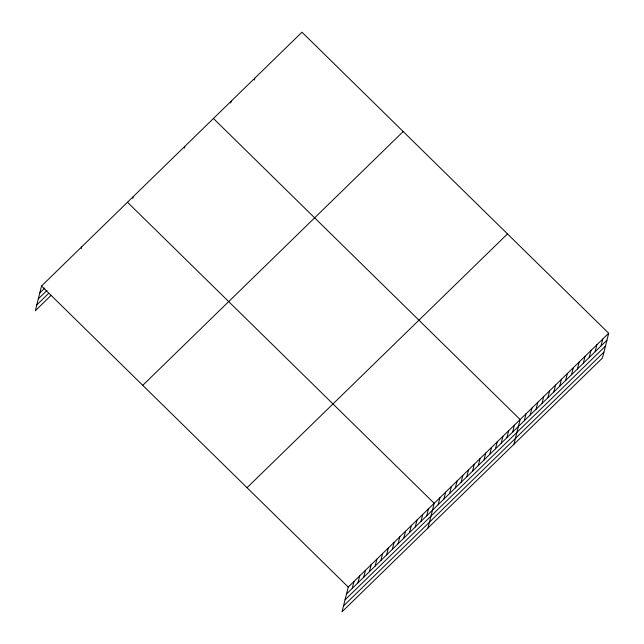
<?xml version="1.0" encoding="UTF-8"?>
<svg xmlns="http://www.w3.org/2000/svg" width="644" height="644" viewBox="0 0 644 644"><rect width="100%" height="100%" fill="white"/><g stroke="black" fill="none" stroke-linecap="round" stroke-linejoin="round"><path stroke-width="0.97" d="M608.685 333.254L348.243 587.046L342.02 611.8L602.462 358.008L608.685 333.254L301.98 32.2L41.538 285.992L35.315 310.746L51.077 295.395M81.208 248.648L81.643 246.91M132.777 198.4L133.211 196.662M184.337 148.152L184.78 146.405M230.697 102.976L231.14 101.229M254.316 79.961L254.75 78.222M352.22 588.431L353.967 581.468M357.951 582.844L359.698 575.881M363.683 577.266L365.43 570.302M369.406 571.679L371.161 564.716M375.138 566.092L376.893 559.129M380.87 560.513L382.617 553.55M386.601 554.927L388.348 547.964M392.333 549.348L394.08 542.385M398.056 543.761L399.811 536.798M403.788 538.175L405.535 531.211M409.52 532.596L411.266 525.633M415.251 527.009L416.998 520.046M420.975 521.423L422.73 514.467M426.706 515.844L428.453 508.881M427.97 528.048L434.185 503.294L127.48 202.24M438.17 504.679L439.916 497.715M443.893 499.092L445.648 492.129M449.625 493.505L451.372 486.55M455.356 487.927L457.103 480.963M461.088 482.34L462.835 475.377M466.811 476.761L468.566 469.798M472.543 471.175L474.29 464.211M478.275 465.588L480.022 458.633M484.006 460.009L485.753 453.046M489.738 454.423L491.485 447.459M495.461 448.844L497.216 441.881M501.193 443.257L502.94 436.294M506.925 437.67L508.671 430.715M512.656 432.092L514.403 425.129M513.912 444.296L520.135 419.542L213.43 118.488M524.288 420.757L526.035 413.794M530.189 415.002L531.936 408.038M536.09 409.246L537.845 402.283M541.998 403.498L543.745 396.535M547.899 397.742L549.646 390.779M553.8 391.987L555.555 385.032M559.708 386.239L561.455 379.276M565.609 380.483L567.356 373.52M571.51 374.736L573.265 367.772M577.418 368.98L579.165 362.017M583.319 363.224L585.066 356.261M589.22 357.476L590.975 350.513M595.128 351.721L596.875 344.757M601.029 345.965L602.776 339.01M39.783 292.956L44.798 288.069M38.31 298.832L46.907 290.452M36.797 304.878L48.252 293.712M142.751 385.345L403.192 131.545M247.03 487.701L507.472 233.909M346.488 594.01L606.93 340.217M345.015 599.886L605.457 346.086M343.502 605.932L603.935 352.131M41.538 285.992L348.243 587.046"/></g></svg>
